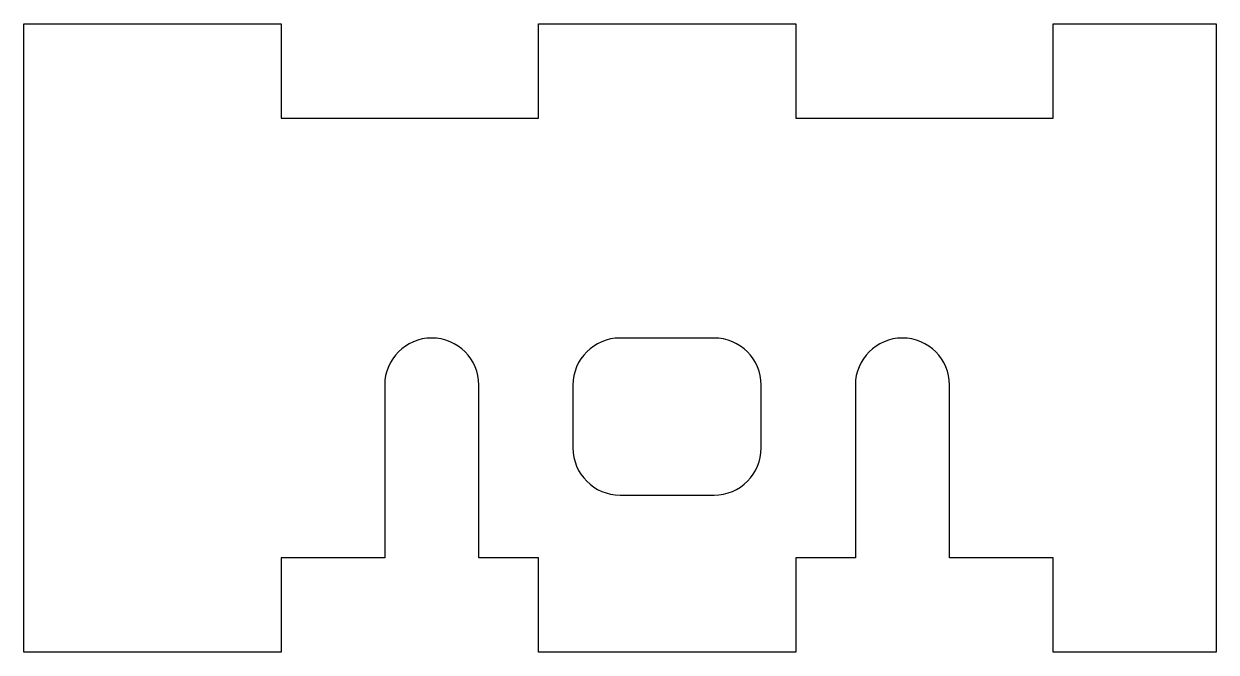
# Model space of a CAD drawing. Header units: millimetres. Extents: x 0 to 38, y -20 to 0.
import ezdxf

# ---------------------------------------------------------------- set-up
doc = ezdxf.new("R2010")
doc.units = ezdxf.units.MM

msp = doc.modelspace()

# ---------------------------------------------------------------- linework, layer by layer
at = {"color": 7, "linetype": 'Continuous', "lineweight": 25}
for p, q in [((0, 0), (8.199374, 0)), ((0, -20), (0, 0)), ((8.199374, 0), (8.199374, -3.000248)), ((16.400272, 0), (24.599646, 0)), ((16.400272, -3.000248), (16.400272, 0)), ((24.599646, 0), (24.599646, -3.000248)), ((32.80029, 0), (37.999416, 0)), ((32.80029, -3.000248), (32.80029, 0)), ((37.999416, 0), (37.999416, -20)), ((8.199374, -3.000248), (16.400272, -3.000248)), ((24.599646, -3.000248), (32.80029, -3.000248)), ((21.999959, -10), (18.999959, -10)), ((11.499959, -11.5), (11.499959, -17.000006)), ((14.499959, -17.000006), (14.499959, -11.5)), ((17.499959, -11.5), (17.499959, -13.500006)), ((23.499959, -13.500006), (23.499959, -11.5)), ((26.499959, -11.5), (26.499959, -17.000006)), ((29.499959, -17.000006), (29.499959, -11.5)), ((18.999959, -15.000006), (21.999959, -15.000006)), ((8.199374, -17.000006), (8.199374, -20)), ((11.499959, -17.000006), (8.199374, -17.000006)), ((16.400272, -17.000006), (14.499959, -17.000006)), ((16.400272, -20), (16.400272, -17.000006)), ((24.599646, -17.000006), (24.599646, -20)), ((26.499959, -17.000006), (24.599646, -17.000006)), ((32.80029, -17.000006), (29.499959, -17.000006)), ((32.80029, -20), (32.80029, -17.000006)), ((8.199374, -20), (0, -20)), ((24.599646, -20), (16.400272, -20)), ((37.999416, -20), (32.80029, -20))]:
    msp.add_line(p, q, dxfattribs=at)
for centre, start, end in [((12.999959, -11.5), 0, 180), ((18.999959, -11.5), 90, 180), ((21.999959, -11.5), 0, 90), ((27.999959, -11.5), 0, 180), ((18.999959, -13.500006), 180, 270), ((21.999959, -13.500006), 270, 0)]:
    msp.add_arc(centre, 1.5, start, end, dxfattribs=at)

doc.saveas('drawing.dxf')
